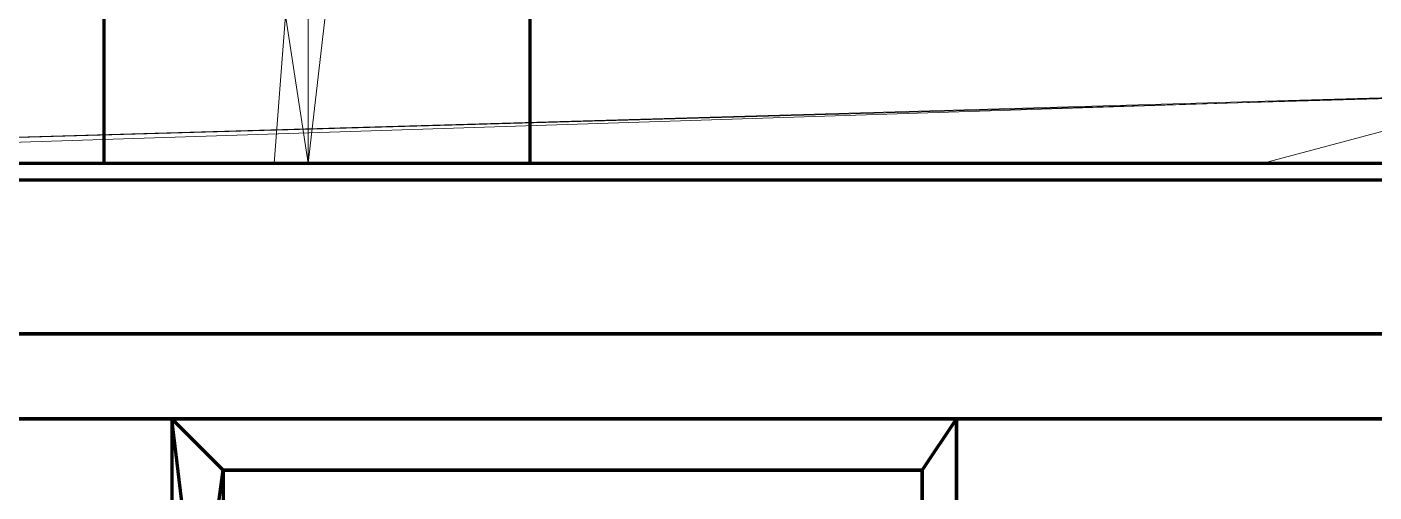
# Model space of a CAD drawing. Extents: x 0 to 1153, y 0 to 816.
# Drawn here: x 640.858 to 641.694, y 393.676 to 393.964 of the extents above; entities that cross this region are included whole.
import ezdxf

# ---------------------------------------------------------------- set-up
doc = ezdxf.new("R2010")
doc.units = 0
doc.header["$MEASUREMENT"] = 0
doc.layers.add('Hatch', color=7, linetype='Continuous')

msp = doc.modelspace()

# ---------------------------------------------------------------- linework, layer by layer
at = {"layer": 'Hatch', "color": 3, "linetype": 'Continuous', "lineweight": 211}
for points in [[(642.32367, 393.72114), (642.32367, 393.77406), (642.32367, 393.72114), (637.4765, 393.72114), (642.32367, 393.72114), (637.4765, 393.72114), (642.32367, 393.72114), (642.32367, 393.77406), (637.4765, 393.77406), (642.32367, 393.77406), (637.4765, 393.77406), (642.32367, 393.77406), (642.32367, 395.38277), (642.32367, 395.27689), (642.32367, 395.38277), (642.32367, 393.77406)], [(637.4765, 393.77406), (637.4765, 395.38277), (642.32367, 395.38277), (637.4765, 395.38277), (637.4765, 395.27689), (642.32367, 395.27689), (637.4765, 395.27689), (637.4765, 395.38277), (642.32367, 395.38277), (637.4765, 395.38277), (637.4765, 393.77406), (642.32367, 393.77406), (637.4765, 393.77406), (637.4765, 393.72114), (637.4765, 393.77406), (637.4765, 393.72114)], [(637.58233, 393.77406), (637.58233, 395.38277), (642.22842, 395.38277), (637.58233, 395.38277), (637.58233, 393.77406), (642.22842, 393.77406), (637.58233, 393.77406)], [(642.22842, 393.86931), (637.58233, 393.86931), (637.58233, 393.77406), (642.22842, 393.77406), (642.22842, 393.86931), (637.58233, 393.86931), (637.58233, 393.77406), (642.22842, 393.77406)], [(640.94783, 393.45656), (640.94783, 393.45656), (640.97958, 393.68939), (641.41346, 393.68939), (641.41346, 393.45656), (641.43467, 393.45656), (641.43467, 393.72114), (640.94783, 393.72114), (641.43467, 393.72114), (641.43467, 393.45656), (641.41346, 393.45656), (641.41346, 393.68939), (640.97958, 393.68939), (640.97958, 393.45656), (640.97958, 393.45656), (640.94783, 393.72114)], [(640.97958, 393.68939), (640.97958, 393.68939), (640.94783, 393.72114)], [(641.41346, 393.68939), (641.41346, 393.68939), (641.43467, 393.72114)]]:
    msp.add_lwpolyline(points, close=True, dxfattribs=at)
at = {"layer": 'Hatch', "color": 3, "linetype": 'Continuous', "lineweight": 0}
for points in [[(641.78392, 394.51489), (641.0325, 394.51489), (641.62512, 394.51489), (641.0325, 394.51489), (640.15408, 394.47256), (640.09054, 394.44081), (640.37633, 394.39848), (640.48212, 394.39848), (640.37633, 394.39848), (640.48212, 394.39848), (640.37633, 394.39848), (640.09054, 394.44081), (640.15408, 394.47256), (640.09054, 394.51489), (640.10117, 393.87994), (642.00617, 393.87994)], [(641.0325, 394.1551), (641.0325, 393.87994), (639.99529, 393.87994), (640.96896, 393.87994), (641.02192, 393.87994), (640.92662, 393.87994), (641.02192, 393.87994), (640.91608, 393.87994), (641.02192, 393.87994), (640.91608, 393.87994), (641.02192, 393.87994), (640.91608, 393.87994), (641.02192, 393.87994), (640.9055, 393.87994), (641.02192, 393.87994), (640.9055, 393.87994), (641.02192, 393.87994), (640.9055, 393.87994), (641.02192, 393.87994), (640.9055, 393.87994), (641.02192, 393.87994), (640.9055, 393.87994), (641.02192, 393.87994), (640.9055, 393.87994), (641.02192, 393.87994), (640.91608, 393.87994), (641.0325, 393.87994), (640.9055, 393.87994), (641.0325, 393.87994), (640.92662, 393.87994), (641.0325, 393.87994), (640.91608, 393.87994), (641.0325, 393.87994), (640.94783, 393.87994), (641.0325, 393.87994), (640.91608, 393.87994), (641.0325, 393.87994), (640.96896, 393.87994), (641.0325, 393.87994), (640.94783, 393.87994), (641.0325, 393.87994), (640.96896, 393.87994), (641.0325, 393.87994), (640.94783, 393.87994), (641.01129, 393.87994), (641.0325, 394.1551), (641.0325, 393.87994), (640.63033, 393.87994), (641.0325, 393.87994), (640.83137, 393.87994), (641.43467, 393.87994), (640.83137, 393.87994), (641.24417, 393.87994), (640.83137, 393.87994), (641.0325, 393.87994), (640.63033, 393.87994), (641.0325, 393.87994), (640.45042, 393.87994), (641.0325, 393.87994), (640.45042, 393.87994), (641.0325, 393.87994), (640.45042, 393.87994), (641.76271, 393.92223), (640.29167, 393.87994), (641.0325, 393.87994), (640.29167, 393.87994), (641.0325, 393.87994), (640.29167, 393.87994), (641.0325, 393.87994), (640.16467, 393.87994), (641.0325, 393.87994), (640.16467, 393.87994), (641.0325, 393.87994), (640.99017, 394.1551)], [(641.78392, 393.87994), (640.29167, 393.87994), (641.62512, 393.87994), (640.45042, 393.87994), (641.43467, 393.87994), (641.0325, 393.87994), (641.24417, 393.87994), (641.0325, 393.87994), (641.24417, 393.87994), (641.0325, 393.87994), (640.83137, 393.87994), (641.24417, 393.87994), (641.0325, 393.87994), (641.0325, 394.00689), (641.0325, 393.87994), (641.0325, 394.1551), (641.19121, 394.1551), (640.05883, 394.1551), (642.06962, 394.1551), (640.00592, 394.1551), (642.01675, 394.1551), (640.02708, 394.1551)], [(640.45042, 393.87994), (641.0325, 393.87994), (640.63033, 393.87994), (641.0325, 393.87994), (640.63033, 393.87994), (641.0325, 393.87994), (640.45042, 393.87994), (641.0325, 393.87994), (640.83137, 393.87994), (641.0325, 393.87994), (640.45042, 393.87994), (641.0325, 393.87994), (640.83137, 393.87994), (641.0325, 393.87994), (641.0325, 394.1551), (641.0325, 393.87994), (641.0325, 394.1551), (641.0325, 393.87994), (641.24417, 393.87994), (641.0325, 393.87994), (641.24417, 393.87994), (641.0325, 393.87994), (641.24417, 393.87994), (641.43467, 393.87994), (641.0325, 393.87994), (641.43467, 393.87994), (641.62512, 393.87994), (641.0325, 393.87994), (641.62512, 393.87994), (641.78392, 393.87994), (641.0325, 393.87994), (641.78392, 393.87994)], [(641.0325, 394.1551), (641.0325, 393.87994), (641.06425, 394.1551)], [(642.06962, 393.87994), (639.99529, 393.87994), (642.06962, 393.87994), (640.00592, 393.87994), (642.06962, 393.87994), (640.00592, 393.87994), (641.0325, 393.87994), (642.06962, 393.87994), (641.0325, 393.87994), (642.06962, 393.87994), (641.0325, 393.87994), (639.99529, 393.87994), (641.01129, 393.87994), (639.99529, 393.87994), (641.01129, 393.87994), (639.99529, 393.87994), (641.01129, 393.87994), (639.99529, 393.87994), (640.99017, 393.87994), (639.99529, 393.87994), (640.99017, 393.87994), (639.99529, 393.87994), (640.96896, 393.87994), (639.99529, 393.87994), (640.94783, 393.87994), (639.99529, 393.87994), (640.94783, 393.87994), (639.99529, 393.87994), (640.92662, 393.87994), (639.99529, 393.87994), (640.91608, 393.87994), (639.99529, 393.87994), (640.91608, 393.87994), (639.99529, 393.87994), (640.91608, 393.87994), (639.98475, 393.87994), (640.9055, 393.87994), (639.98475, 393.87994), (640.9055, 393.87994), (639.98475, 393.87994), (640.9055, 393.87994), (639.98475, 393.87994), (640.9055, 393.87994), (639.98475, 393.87994), (640.9055, 393.87994), (639.98475, 393.87994), (640.91608, 393.87994), (639.98475, 393.87994), (640.92662, 393.87994), (639.99529, 393.87994), (640.92662, 393.87994), (639.99529, 393.87994), (640.92662, 393.87994), (639.99529, 393.87994), (640.94783, 393.87994), (639.99529, 393.87994), (640.94783, 393.87994), (639.99529, 393.87994), (640.96896, 393.87994), (639.99529, 393.87994), (640.96896, 393.87994), (639.99529, 393.87994), (640.96896, 393.87994), (639.99529, 393.87994), (640.99017, 393.87994), (639.99529, 393.87994), (640.99017, 393.87994), (639.99529, 393.87994), (641.01129, 393.87994), (639.99529, 393.87994), (641.01129, 393.87994), (639.99529, 393.87994), (641.01129, 393.87994), (639.99529, 393.87994), (641.01129, 393.87994), (639.99529, 393.87994), (641.01129, 393.87994), (639.99529, 393.87994), (641.0325, 393.87994), (642.08025, 393.87994), (641.06425, 393.87994), (642.08025, 393.87994), (641.08542, 393.87994), (642.08025, 393.87994), (641.08542, 393.87994), (642.08025, 393.87994), (641.08542, 393.87994), (642.08025, 393.87994), (641.10654, 393.87994), (642.08025, 393.87994), (641.10654, 393.87994), (642.08025, 393.87994), (641.12775, 393.87994), (642.08025, 393.87994), (641.12775, 393.87994), (642.08025, 393.87994), (641.12775, 393.87994), (642.08025, 393.87994), (641.13829, 393.87994), (642.08025, 393.87994), (641.13829, 393.87994), (642.08025, 393.87994), (641.14887, 393.87994), (642.08025, 393.87994), (641.14887, 393.87994), (642.08025, 393.87994), (641.14887, 393.87994), (642.09083, 393.87994), (641.1595, 393.87994), (642.09083, 393.87994), (641.17008, 393.87994), (642.09083, 393.87994), (641.17008, 393.87994), (642.09083, 393.87994), (641.17008, 393.87994), (642.09083, 393.87994), (641.17008, 393.87994), (642.09083, 393.87994), (641.17008, 393.87994), (642.09083, 393.87994), (641.17008, 393.87994), (642.09083, 393.87994), (641.14887, 393.87994), (642.08025, 393.87994), (641.1595, 393.87994), (642.08025, 393.87994), (641.14887, 393.87994), (642.08025, 393.87994), (641.12775, 393.87994), (642.08025, 393.87994), (641.13829, 393.87994), (642.08025, 393.87994), (641.12775, 393.87994), (642.08025, 393.87994), (641.08542, 393.87994), (642.08025, 393.87994), (641.10654, 393.87994), (642.08025, 393.87994), (641.08542, 393.87994), (642.08025, 393.87994), (641.0325, 393.87994), (641.08542, 393.87994), (642.06962, 393.87994), (641.06425, 393.87994), (639.99529, 393.87994), (641.0325, 393.87994), (639.99529, 393.87994), (641.0325, 393.87994), (641.0325, 394.00689)], [(640.29167, 393.87994), (641.62512, 393.87994), (641.78392, 393.92223)], [(640.29167, 393.87994), (641.78392, 393.92223)], [(640.09054, 393.87994), (641.0325, 393.87994), (640.06942, 393.87994), (641.0325, 393.87994), (640.06942, 393.87994), (642.06962, 393.87994), (640.00592, 393.87994), (641.0325, 393.87994), (640.00592, 393.87994), (641.0325, 393.87994), (640.00592, 393.87994), (641.0325, 393.87994), (640.00592, 393.87994), (641.0325, 393.87994), (640.00592, 393.87994), (641.0325, 393.87994), (639.98475, 393.87994), (641.0325, 393.87994), (640.06942, 393.87994), (641.0325, 393.87994), (640.06942, 393.87994), (641.0325, 393.87994), (640.00592, 393.87994), (641.0325, 393.87994), (640.16467, 393.87994), (641.0325, 393.87994), (640.00592, 393.87994), (641.0325, 393.87994), (640.29167, 393.87994), (641.0325, 393.87994), (640.16467, 393.87994), (641.0325, 393.87994), (640.29167, 393.87994)], [(640.16467, 393.87994), (642.00617, 393.87994), (641.06425, 393.87994), (640.91608, 393.87994), (639.98475, 393.87994), (640.9055, 393.87994), (639.99529, 393.87994), (640.92662, 393.87994), (639.99529, 393.87994), (640.94783, 393.87994), (639.99529, 393.87994), (640.96896, 393.87994), (639.99529, 393.87994), (640.99017, 393.87994), (639.99529, 393.87994), (641.01129, 393.87994), (639.99529, 393.87994), (641.06425, 393.87994), (642.06962, 393.87994), (641.06425, 393.87994), (642.06962, 393.87994), (641.06425, 393.87994), (642.06962, 393.87994), (641.12775, 393.87994), (642.06962, 393.87994), (641.13829, 393.87994), (642.06962, 393.87994), (641.14887, 393.87994), (642.06962, 393.87994), (641.1595, 393.87994), (642.06962, 393.87994), (641.17008, 393.87994), (642.06962, 393.87994), (641.1595, 393.87994), (642.06962, 393.87994), (641.06425, 393.87994), (642.06962, 393.87994), (641.06425, 393.87994), (641.12775, 393.87994), (641.06425, 393.87994), (641.12775, 393.87994), (641.06425, 393.87994), (641.13829, 393.87994), (641.06425, 393.87994), (641.14887, 393.87994), (641.06425, 393.87994), (641.14887, 393.87994), (641.06425, 393.87994), (641.1595, 393.87994), (641.06425, 393.87994), (641.17008, 393.87994), (641.06425, 393.87994), (641.17008, 393.87994), (641.06425, 393.87994), (641.17008, 393.87994), (641.06425, 393.87994), (641.17008, 393.87994), (641.06425, 393.87994), (641.17008, 393.87994), (641.06425, 393.87994), (641.1595, 393.87994), (641.06425, 393.87994), (641.1595, 393.87994), (641.06425, 393.87994), (641.14887, 393.87994), (641.06425, 393.87994), (641.14887, 393.87994), (641.06425, 393.87994), (641.14887, 393.87994), (641.06425, 393.87994), (641.13829, 393.87994), (641.06425, 393.87994), (641.13829, 393.87994), (641.06425, 393.87994), (641.12775, 393.87994), (641.06425, 393.87994), (641.12775, 393.87994), (641.06425, 393.87994), (641.12775, 393.87994), (641.06425, 393.87994), (642.06962, 393.87994)], [(639.99529, 393.87994), (642.06962, 393.87994), (641.0325, 393.87994), (640.83137, 393.87994), (641.24417, 393.87994), (640.63033, 393.87994), (641.24417, 393.87994), (640.63033, 393.87994)], [(640.63033, 393.87994), (641.43467, 393.87994), (640.63033, 393.87994), (641.43467, 393.87994), (641.0325, 393.87994), (640.16467, 393.87994), (641.78392, 393.87994), (640.16467, 393.87994), (641.91092, 393.87994), (640.16467, 393.87994), (641.91092, 393.87994), (640.06942, 393.87994), (642.00617, 393.87994), (640.00592, 393.87994), (642.06962, 393.87994), (640.00592, 393.87994), (642.06962, 393.87994), (639.99529, 393.87994), (642.06962, 393.87994), (639.99529, 393.87994), (642.06962, 393.87994), (640.00592, 393.87994), (642.00617, 393.87994), (640.06942, 393.87994), (641.91092, 393.87994)], [(641.08542, 393.87994), (641.0325, 393.87994), (641.08542, 393.87994), (641.13829, 393.87994), (641.08542, 393.87994), (641.14887, 393.87994), (641.08542, 393.87994), (641.1595, 393.87994), (641.08542, 393.87994), (641.17008, 393.87994), (641.08542, 393.87994), (641.0325, 393.87994), (640.91608, 393.87994), (641.0325, 393.87994), (640.96896, 393.87994), (641.0325, 393.87994), (640.00592, 393.87994), (641.0325, 393.87994), (640.06942, 393.87994), (642.00617, 393.87994), (640.06942, 393.87994)], [(641.91092, 393.87994), (640.16467, 393.87994), (640.06942, 393.87994), (642.00617, 393.87994)], [(642.00617, 393.87994), (641.0325, 393.87994), (640.16467, 393.87994), (640.06942, 393.87994), (642.06962, 393.87994)], [(641.24417, 393.87994), (641.0325, 393.87994), (641.43467, 393.87994), (641.0325, 393.87994), (641.62512, 393.87994), (641.0325, 393.87994), (640.16467, 393.87994), (641.91092, 393.87994), (641.0325, 393.87994), (641.78392, 393.87994), (641.0325, 393.87994), (640.29167, 393.87994), (641.91092, 393.87994), (640.16467, 393.87994), (642.00617, 393.87994), (641.0325, 393.87994), (640.45042, 393.87994), (641.62512, 393.87994), (640.45042, 393.87994), (641.78392, 393.87994), (640.29167, 393.87994), (641.91092, 393.87994), (641.0325, 393.87994), (640.63033, 393.87994), (641.62512, 393.87994), (640.63033, 393.87994), (641.43467, 393.87994), (640.63033, 393.87994)], [(642.00617, 393.87994), (641.0325, 393.87994), (642.09083, 393.87994), (641.0325, 393.87994), (642.09083, 393.87994), (641.0325, 393.87994), (642.06962, 393.87994), (641.0325, 393.87994), (642.09083, 393.87994), (641.0325, 393.87994), (642.09083, 393.87994), (641.0325, 393.87994), (642.06962, 393.87994), (641.0325, 393.87994), (642.06962, 393.87994), (641.0325, 393.87994), (642.06962, 393.87994), (641.0325, 393.87994), (642.00617, 393.87994), (641.0325, 393.87994), (642.00617, 393.87994), (641.0325, 393.87994), (642.00617, 393.87994), (641.0325, 393.87994), (641.91092, 393.87994), (641.0325, 393.87994), (641.91092, 393.87994), (641.0325, 393.87994), (641.91092, 393.87994), (641.0325, 393.87994), (641.78392, 393.87994), (641.0325, 393.87994), (641.78392, 393.87994), (641.0325, 393.87994), (641.78392, 393.87994), (640.29167, 393.87994), (641.78392, 393.87994), (641.0325, 393.87994), (641.62512, 393.87994), (641.0325, 393.87994), (641.62512, 393.87994), (641.0325, 393.87994), (641.62512, 393.87994), (640.45042, 393.87994), (641.62512, 393.87994), (641.0325, 393.87994), (641.43467, 393.87994), (641.0325, 393.87994), (641.43467, 393.87994), (641.0325, 393.87994), (640.83137, 393.87994)], [(640.45042, 393.87994), (641.43467, 393.87994), (641.24417, 393.87994), (640.83137, 393.87994)], [(640.63033, 393.87994), (641.43467, 393.87994), (641.62512, 393.87994), (640.45042, 393.87994)], [(641.91092, 393.87994), (641.0325, 393.87994), (641.91092, 393.87994)]]:
    msp.add_lwpolyline(points, dxfattribs=at)
at = {"layer": 'Hatch', "color": 3, "linetype": 'Continuous', "lineweight": 211}
for points in [[(640.9055, 393.87994), (641.17008, 393.87994), (641.17008, 394.1551), (641.17008, 394.23977), (641.17008, 394.51489), (640.9055, 394.51489), (640.9055, 394.23977), (640.9055, 394.1551), (640.9055, 393.87994), (641.0325, 393.87994), (642.09083, 393.87994)], [(642.08025, 394.23977), (641.36054, 394.23977), (641.36054, 394.1551), (642.08025, 394.1551), (639.98475, 394.1551), (639.98475, 393.87994), (642.09083, 393.87994)], [(639.99529, 393.87994), (641.0325, 393.87994), (641.17008, 393.87994)]]:
    msp.add_lwpolyline(points, dxfattribs=at)
for p in [(640.94783, 393.72114), (641.43467, 393.72114), (640.97958, 393.68939), (641.41346, 393.68939)]:
    msp.add_point(p, dxfattribs=at)

doc.saveas('drawing.dxf')
